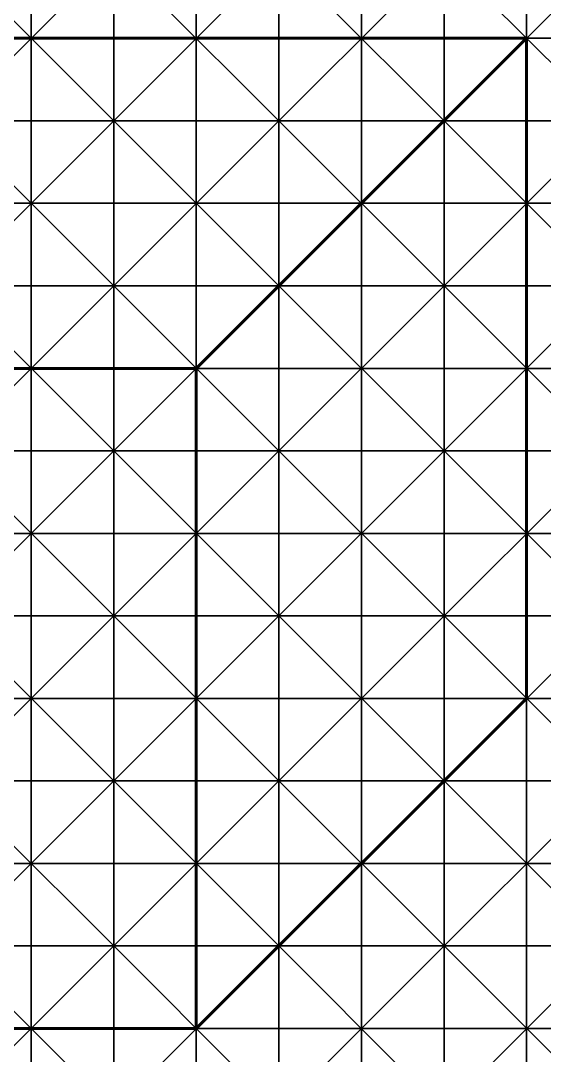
# Model space of a CAD drawing. Header units: millimetres. Extents: x 0 to 945, y 0 to 322.
# Drawn here: x 868.9 to 900.6, y 215 to 277.7 of the extents above; entities that cross this region are included whole.
import ezdxf

# ---------------------------------------------------------------- set-up
doc = ezdxf.new("R2010")
doc.units = ezdxf.units.MM

msp = doc.modelspace()

# ---------------------------------------------------------------- linework, layer by layer
for p, q in [((864.545, 281.656), (874.545, 271.656)), ((874.545, 281.656), (864.545, 271.656)), ((864.545, 281.656), (874.545, 271.656)), ((874.545, 281.656), (864.545, 271.656)), ((869.545, 281.656), (869.545, 276.656)), ((869.545, 276.656), (869.545, 281.656)), ((869.545, 281.656), (869.545, 276.656)), ((869.545, 276.656), (869.545, 281.656)), ((874.545, 276.656), (874.545, 281.656)), ((874.545, 276.656), (874.545, 281.656)), ((874.545, 281.656), (874.545, 276.656)), ((874.545, 281.656), (884.545, 271.656)), ((884.545, 281.656), (874.545, 271.656)), ((874.545, 281.656), (874.545, 276.656)), ((874.545, 281.656), (884.545, 271.656)), ((884.545, 281.656), (874.545, 271.656)), ((879.545, 281.656), (879.545, 276.656)), ((879.545, 276.656), (879.545, 281.656)), ((879.545, 281.656), (879.545, 276.656)), ((879.545, 276.656), (879.545, 281.656)), ((884.545, 281.656), (884.545, 276.656)), ((884.545, 281.656), (894.545, 271.656)), ((894.545, 281.656), (884.545, 271.656)), ((884.545, 281.656), (884.545, 276.656)), ((884.545, 281.656), (894.545, 271.656)), ((894.545, 281.656), (884.545, 271.656)), ((884.545, 276.656), (884.545, 281.656)), ((884.545, 276.656), (884.545, 281.656)), ((889.545, 281.656), (889.545, 276.656)), ((889.545, 276.656), (889.545, 281.656)), ((889.545, 281.656), (889.545, 276.656)), ((889.545, 276.656), (889.545, 281.656)), ((894.545, 281.656), (894.545, 276.656)), ((894.545, 281.656), (904.545, 271.656)), ((904.545, 281.656), (894.545, 271.656)), ((894.545, 281.656), (894.545, 276.656)), ((894.545, 281.656), (904.545, 271.656)), ((904.545, 281.656), (894.545, 271.656)), ((894.545, 276.656), (894.545, 281.656)), ((894.545, 276.656), (894.545, 281.656)), ((899.545, 281.656), (899.545, 276.656)), ((899.545, 276.656), (899.545, 281.656)), ((899.545, 281.656), (899.545, 276.656)), ((899.545, 276.656), (899.545, 281.656)), ((869.545, 276.656), (864.545, 276.656)), ((864.545, 276.656), (869.545, 276.656)), ((869.545, 276.656), (864.545, 276.656)), ((864.545, 276.656), (869.545, 276.656)), ((874.545, 276.656), (869.545, 276.656)), ((869.545, 276.656), (869.545, 271.656)), ((869.545, 276.656), (874.545, 276.656)), ((869.545, 271.656), (869.545, 276.656)), ((874.545, 276.656), (869.545, 276.656)), ((869.545, 276.656), (869.545, 271.656)), ((869.545, 276.656), (874.545, 276.656)), ((869.545, 271.656), (869.545, 276.656)), ((874.545, 271.656), (874.545, 276.656)), ((874.545, 271.656), (874.545, 276.656)), ((879.545, 276.656), (874.545, 276.656)), ((874.545, 276.656), (874.545, 271.656)), ((874.545, 276.656), (879.545, 276.656)), ((879.545, 276.656), (874.545, 276.656)), ((874.545, 276.656), (874.545, 271.656)), ((874.545, 276.656), (879.545, 276.656)), ((884.545, 276.656), (879.545, 276.656)), ((879.545, 276.656), (879.545, 271.656)), ((879.545, 276.656), (884.545, 276.656)), ((879.545, 271.656), (879.545, 276.656)), ((884.545, 276.656), (879.545, 276.656)), ((879.545, 276.656), (879.545, 271.656)), ((879.545, 276.656), (884.545, 276.656)), ((879.545, 271.656), (879.545, 276.656)), ((889.545, 276.656), (884.545, 276.656)), ((884.545, 276.656), (884.545, 271.656)), ((884.545, 276.656), (889.545, 276.656)), ((889.545, 276.656), (884.545, 276.656)), ((884.545, 276.656), (884.545, 271.656)), ((884.545, 276.656), (889.545, 276.656)), ((884.545, 271.656), (884.545, 276.656)), ((884.545, 271.656), (884.545, 276.656)), ((894.545, 276.656), (889.545, 276.656)), ((889.545, 276.656), (889.545, 271.656)), ((889.545, 276.656), (894.545, 276.656)), ((889.545, 271.656), (889.545, 276.656)), ((894.545, 276.656), (889.545, 276.656)), ((889.545, 276.656), (889.545, 271.656)), ((889.545, 276.656), (894.545, 276.656)), ((889.545, 271.656), (889.545, 276.656)), ((899.545, 276.656), (894.545, 276.656)), ((894.545, 276.656), (894.545, 271.656)), ((894.545, 276.656), (899.545, 276.656)), ((899.545, 276.656), (894.545, 276.656)), ((894.545, 276.656), (894.545, 271.656)), ((894.545, 276.656), (899.545, 276.656)), ((894.545, 271.656), (894.545, 276.656)), ((894.545, 271.656), (894.545, 276.656)), ((904.545, 276.656), (899.545, 276.656)), ((899.545, 276.656), (899.545, 271.656)), ((899.545, 276.656), (904.545, 276.656)), ((899.545, 271.656), (899.545, 276.656)), ((904.545, 276.656), (899.545, 276.656)), ((899.545, 276.656), (899.545, 271.656)), ((899.545, 276.656), (904.545, 276.656)), ((899.545, 271.656), (899.545, 276.656)), ((869.545, 271.656), (864.545, 271.656)), ((864.545, 271.656), (874.545, 261.656)), ((874.545, 271.656), (864.545, 261.656)), ((864.545, 271.656), (869.545, 271.656)), ((869.545, 271.656), (864.545, 271.656)), ((864.545, 271.656), (874.545, 261.656)), ((874.545, 271.656), (864.545, 261.656)), ((864.545, 271.656), (869.545, 271.656)), ((874.545, 271.656), (869.545, 271.656)), ((869.545, 271.656), (869.545, 266.656)), ((869.545, 266.656), (869.545, 271.656)), ((869.545, 271.656), (874.545, 271.656)), ((874.545, 271.656), (869.545, 271.656)), ((869.545, 271.656), (869.545, 266.656)), ((869.545, 266.656), (869.545, 271.656)), ((869.545, 271.656), (874.545, 271.656)), ((874.545, 266.656), (874.545, 271.656)), ((874.545, 266.656), (874.545, 271.656)), ((879.545, 271.656), (874.545, 271.656)), ((874.545, 271.656), (874.545, 266.656)), ((874.545, 271.656), (884.545, 261.656)), ((884.545, 271.656), (874.545, 261.656)), ((874.545, 271.656), (879.545, 271.656)), ((879.545, 271.656), (874.545, 271.656)), ((874.545, 271.656), (874.545, 266.656)), ((874.545, 271.656), (884.545, 261.656)), ((884.545, 271.656), (874.545, 261.656)), ((874.545, 271.656), (879.545, 271.656)), ((884.545, 271.656), (879.545, 271.656)), ((879.545, 271.656), (879.545, 266.656)), ((879.545, 266.656), (879.545, 271.656)), ((879.545, 271.656), (884.545, 271.656)), ((884.545, 271.656), (879.545, 271.656)), ((879.545, 271.656), (879.545, 266.656)), ((879.545, 266.656), (879.545, 271.656)), ((879.545, 271.656), (884.545, 271.656)), ((889.545, 271.656), (884.545, 271.656)), ((884.545, 271.656), (884.545, 266.656)), ((884.545, 271.656), (894.545, 261.656)), ((894.545, 271.656), (884.545, 261.656)), ((884.545, 271.656), (889.545, 271.656)), ((889.545, 271.656), (884.545, 271.656)), ((884.545, 271.656), (884.545, 266.656)), ((884.545, 271.656), (894.545, 261.656)), ((894.545, 271.656), (884.545, 261.656)), ((884.545, 271.656), (889.545, 271.656)), ((884.545, 266.656), (884.545, 271.656)), ((884.545, 266.656), (884.545, 271.656)), ((894.545, 271.656), (889.545, 271.656)), ((889.545, 271.656), (889.545, 266.656)), ((889.545, 266.656), (889.545, 271.656)), ((889.545, 271.656), (894.545, 271.656)), ((894.545, 271.656), (889.545, 271.656)), ((889.545, 271.656), (889.545, 266.656)), ((889.545, 266.656), (889.545, 271.656)), ((889.545, 271.656), (894.545, 271.656)), ((899.545, 271.656), (894.545, 271.656)), ((894.545, 271.656), (894.545, 266.656)), ((894.545, 271.656), (904.545, 261.656)), ((904.545, 271.656), (894.545, 261.656)), ((894.545, 271.656), (899.545, 271.656)), ((899.545, 271.656), (894.545, 271.656)), ((894.545, 271.656), (894.545, 266.656)), ((894.545, 271.656), (904.545, 261.656)), ((904.545, 271.656), (894.545, 261.656)), ((894.545, 271.656), (899.545, 271.656)), ((894.545, 266.656), (894.545, 271.656)), ((894.545, 266.656), (894.545, 271.656)), ((904.545, 271.656), (899.545, 271.656)), ((899.545, 271.656), (899.545, 266.656)), ((899.545, 266.656), (899.545, 271.656)), ((899.545, 271.656), (904.545, 271.656)), ((904.545, 271.656), (899.545, 271.656)), ((899.545, 271.656), (899.545, 266.656)), ((899.545, 266.656), (899.545, 271.656)), ((899.545, 271.656), (904.545, 271.656)), ((869.545, 266.656), (864.545, 266.656)), ((864.545, 266.656), (869.545, 266.656)), ((869.545, 266.656), (864.545, 266.656)), ((864.545, 266.656), (869.545, 266.656)), ((874.545, 266.656), (869.545, 266.656)), ((869.545, 266.656), (869.545, 261.656)), ((869.545, 266.656), (874.545, 266.656)), ((869.545, 261.656), (869.545, 266.656)), ((874.545, 266.656), (869.545, 266.656)), ((869.545, 266.656), (869.545, 261.656)), ((869.545, 266.656), (874.545, 266.656)), ((869.545, 261.656), (869.545, 266.656)), ((874.545, 261.656), (874.545, 266.656)), ((874.545, 261.656), (874.545, 266.656)), ((879.545, 266.656), (874.545, 266.656)), ((874.545, 266.656), (874.545, 261.656)), ((874.545, 266.656), (879.545, 266.656)), ((879.545, 266.656), (874.545, 266.656)), ((874.545, 266.656), (874.545, 261.656)), ((874.545, 266.656), (879.545, 266.656)), ((884.545, 266.656), (879.545, 266.656)), ((879.545, 266.656), (879.545, 261.656)), ((879.545, 266.656), (884.545, 266.656)), ((879.545, 261.656), (879.545, 266.656)), ((884.545, 266.656), (879.545, 266.656)), ((879.545, 266.656), (879.545, 261.656)), ((879.545, 266.656), (884.545, 266.656)), ((879.545, 261.656), (879.545, 266.656)), ((889.545, 266.656), (884.545, 266.656)), ((884.545, 266.656), (884.545, 261.656)), ((884.545, 266.656), (889.545, 266.656)), ((889.545, 266.656), (884.545, 266.656)), ((884.545, 266.656), (884.545, 261.656)), ((884.545, 266.656), (889.545, 266.656)), ((884.545, 261.656), (884.545, 266.656)), ((884.545, 261.656), (884.545, 266.656)), ((894.545, 266.656), (889.545, 266.656)), ((889.545, 266.656), (889.545, 261.656)), ((889.545, 266.656), (894.545, 266.656)), ((889.545, 261.656), (889.545, 266.656)), ((894.545, 266.656), (889.545, 266.656)), ((889.545, 266.656), (889.545, 261.656)), ((889.545, 266.656), (894.545, 266.656)), ((889.545, 261.656), (889.545, 266.656)), ((899.545, 266.656), (894.545, 266.656)), ((894.545, 266.656), (894.545, 261.656)), ((894.545, 266.656), (899.545, 266.656)), ((899.545, 266.656), (894.545, 266.656)), ((894.545, 266.656), (894.545, 261.656)), ((894.545, 266.656), (899.545, 266.656)), ((894.545, 261.656), (894.545, 266.656)), ((894.545, 261.656), (894.545, 266.656)), ((904.545, 266.656), (899.545, 266.656)), ((899.545, 266.656), (899.545, 261.656)), ((899.545, 266.656), (904.545, 266.656)), ((899.545, 261.656), (899.545, 266.656)), ((904.545, 266.656), (899.545, 266.656)), ((899.545, 266.656), (899.545, 261.656)), ((899.545, 266.656), (904.545, 266.656)), ((899.545, 261.656), (899.545, 266.656)), ((869.545, 261.656), (864.545, 261.656)), ((864.545, 261.656), (874.545, 251.656)), ((874.545, 261.656), (864.545, 251.656)), ((864.545, 261.656), (869.545, 261.656)), ((869.545, 261.656), (864.545, 261.656)), ((864.545, 261.656), (874.545, 251.656)), ((874.545, 261.656), (864.545, 251.656)), ((864.545, 261.656), (869.545, 261.656)), ((874.545, 261.656), (869.545, 261.656)), ((869.545, 261.656), (869.545, 256.656)), ((869.545, 256.656), (869.545, 261.656)), ((869.545, 261.656), (874.545, 261.656)), ((874.545, 261.656), (869.545, 261.656)), ((869.545, 261.656), (869.545, 256.656)), ((869.545, 256.656), (869.545, 261.656)), ((869.545, 261.656), (874.545, 261.656)), ((874.545, 256.656), (874.545, 261.656)), ((874.545, 256.656), (874.545, 261.656)), ((879.545, 261.656), (874.545, 261.656)), ((874.545, 261.656), (874.545, 256.656)), ((874.545, 261.656), (884.545, 251.656)), ((884.545, 261.656), (874.545, 251.656)), ((874.545, 261.656), (879.545, 261.656)), ((879.545, 261.656), (874.545, 261.656)), ((874.545, 261.656), (874.545, 256.656)), ((874.545, 261.656), (884.545, 251.656)), ((884.545, 261.656), (874.545, 251.656)), ((874.545, 261.656), (879.545, 261.656)), ((884.545, 261.656), (879.545, 261.656)), ((879.545, 261.656), (879.545, 256.656)), ((879.545, 256.656), (879.545, 261.656)), ((879.545, 261.656), (884.545, 261.656)), ((884.545, 261.656), (879.545, 261.656)), ((879.545, 261.656), (879.545, 256.656)), ((879.545, 256.656), (879.545, 261.656)), ((879.545, 261.656), (884.545, 261.656)), ((889.545, 261.656), (884.545, 261.656)), ((884.545, 261.656), (884.545, 256.656)), ((884.545, 261.656), (894.545, 251.656)), ((894.545, 261.656), (884.545, 251.656)), ((884.545, 261.656), (889.545, 261.656)), ((889.545, 261.656), (884.545, 261.656)), ((884.545, 261.656), (884.545, 256.656)), ((884.545, 261.656), (894.545, 251.656)), ((894.545, 261.656), (884.545, 251.656)), ((884.545, 261.656), (889.545, 261.656)), ((884.545, 256.656), (884.545, 261.656)), ((884.545, 256.656), (884.545, 261.656)), ((894.545, 261.656), (889.545, 261.656)), ((889.545, 261.656), (889.545, 256.656)), ((889.545, 256.656), (889.545, 261.656)), ((889.545, 261.656), (894.545, 261.656)), ((894.545, 261.656), (889.545, 261.656)), ((889.545, 261.656), (889.545, 256.656)), ((889.545, 256.656), (889.545, 261.656)), ((889.545, 261.656), (894.545, 261.656)), ((899.545, 261.656), (894.545, 261.656)), ((894.545, 261.656), (894.545, 256.656)), ((894.545, 261.656), (904.545, 251.656)), ((904.545, 261.656), (894.545, 251.656)), ((894.545, 261.656), (899.545, 261.656)), ((899.545, 261.656), (894.545, 261.656)), ((894.545, 261.656), (894.545, 256.656)), ((894.545, 261.656), (904.545, 251.656)), ((904.545, 261.656), (894.545, 251.656)), ((894.545, 261.656), (899.545, 261.656)), ((894.545, 256.656), (894.545, 261.656)), ((894.545, 256.656), (894.545, 261.656)), ((904.545, 261.656), (899.545, 261.656)), ((899.545, 261.656), (899.545, 256.656)), ((899.545, 256.656), (899.545, 261.656)), ((899.545, 261.656), (904.545, 261.656)), ((904.545, 261.656), (899.545, 261.656)), ((899.545, 261.656), (899.545, 256.656)), ((899.545, 256.656), (899.545, 261.656)), ((899.545, 261.656), (904.545, 261.656)), ((869.545, 256.656), (864.545, 256.656)), ((864.545, 256.656), (869.545, 256.656)), ((869.545, 256.656), (864.545, 256.656)), ((864.545, 256.656), (869.545, 256.656)), ((874.545, 256.656), (869.545, 256.656)), ((869.545, 256.656), (869.545, 251.656)), ((869.545, 256.656), (874.545, 256.656)), ((869.545, 251.656), (869.545, 256.656)), ((874.545, 256.656), (869.545, 256.656)), ((869.545, 256.656), (869.545, 251.656)), ((869.545, 256.656), (874.545, 256.656)), ((869.545, 251.656), (869.545, 256.656)), ((874.545, 251.656), (874.545, 256.656)), ((874.545, 251.656), (874.545, 256.656)), ((879.545, 256.656), (874.545, 256.656)), ((874.545, 256.656), (874.545, 251.656)), ((874.545, 256.656), (879.545, 256.656)), ((879.545, 256.656), (874.545, 256.656)), ((874.545, 256.656), (874.545, 251.656)), ((874.545, 256.656), (879.545, 256.656)), ((884.545, 256.656), (879.545, 256.656)), ((879.545, 256.656), (879.545, 251.656)), ((879.545, 256.656), (884.545, 256.656)), ((879.545, 251.656), (879.545, 256.656)), ((884.545, 256.656), (879.545, 256.656)), ((879.545, 256.656), (879.545, 251.656)), ((879.545, 256.656), (884.545, 256.656)), ((879.545, 251.656), (879.545, 256.656)), ((889.545, 256.656), (884.545, 256.656)), ((884.545, 256.656), (884.545, 251.656)), ((884.545, 256.656), (889.545, 256.656)), ((889.545, 256.656), (884.545, 256.656)), ((884.545, 256.656), (884.545, 251.656)), ((884.545, 256.656), (889.545, 256.656)), ((884.545, 251.656), (884.545, 256.656)), ((884.545, 251.656), (884.545, 256.656)), ((894.545, 256.656), (889.545, 256.656)), ((889.545, 256.656), (889.545, 251.656)), ((889.545, 256.656), (894.545, 256.656)), ((889.545, 251.656), (889.545, 256.656)), ((894.545, 256.656), (889.545, 256.656)), ((889.545, 256.656), (889.545, 251.656)), ((889.545, 256.656), (894.545, 256.656)), ((889.545, 251.656), (889.545, 256.656)), ((899.545, 256.656), (894.545, 256.656)), ((894.545, 256.656), (894.545, 251.656)), ((894.545, 256.656), (899.545, 256.656)), ((899.545, 256.656), (894.545, 256.656)), ((894.545, 256.656), (894.545, 251.656)), ((894.545, 256.656), (899.545, 256.656)), ((894.545, 251.656), (894.545, 256.656)), ((894.545, 251.656), (894.545, 256.656)), ((904.545, 256.656), (899.545, 256.656)), ((899.545, 256.656), (899.545, 251.656)), ((899.545, 256.656), (904.545, 256.656)), ((899.545, 251.656), (899.545, 256.656)), ((904.545, 256.656), (899.545, 256.656)), ((899.545, 256.656), (899.545, 251.656)), ((899.545, 256.656), (904.545, 256.656)), ((899.545, 251.656), (899.545, 256.656)), ((869.545, 251.656), (864.545, 251.656)), ((864.545, 251.656), (874.545, 241.656)), ((874.545, 251.656), (864.545, 241.656)), ((864.545, 251.656), (869.545, 251.656)), ((869.545, 251.656), (864.545, 251.656)), ((864.545, 251.656), (874.545, 241.656)), ((874.545, 251.656), (864.545, 241.656)), ((864.545, 251.656), (869.545, 251.656)), ((874.545, 251.656), (869.545, 251.656)), ((869.545, 251.656), (869.545, 246.656)), ((869.545, 246.656), (869.545, 251.656)), ((869.545, 251.656), (874.545, 251.656)), ((874.545, 251.656), (869.545, 251.656)), ((869.545, 251.656), (869.545, 246.656)), ((869.545, 246.656), (869.545, 251.656)), ((869.545, 251.656), (874.545, 251.656)), ((874.545, 246.656), (874.545, 251.656)), ((874.545, 246.656), (874.545, 251.656)), ((879.545, 251.656), (874.545, 251.656)), ((874.545, 251.656), (874.545, 246.656)), ((874.545, 251.656), (884.545, 241.656)), ((884.545, 251.656), (874.545, 241.656)), ((874.545, 251.656), (879.545, 251.656)), ((879.545, 251.656), (874.545, 251.656)), ((874.545, 251.656), (874.545, 246.656)), ((874.545, 251.656), (884.545, 241.656)), ((884.545, 251.656), (874.545, 241.656)), ((874.545, 251.656), (879.545, 251.656)), ((884.545, 251.656), (879.545, 251.656)), ((879.545, 251.656), (879.545, 246.656)), ((879.545, 246.656), (879.545, 251.656)), ((879.545, 251.656), (884.545, 251.656)), ((884.545, 251.656), (879.545, 251.656)), ((879.545, 251.656), (879.545, 246.656)), ((879.545, 246.656), (879.545, 251.656)), ((879.545, 251.656), (884.545, 251.656)), ((889.545, 251.656), (884.545, 251.656)), ((884.545, 251.656), (884.545, 246.656)), ((884.545, 251.656), (894.545, 241.656)), ((894.545, 251.656), (884.545, 241.656)), ((884.545, 251.656), (889.545, 251.656)), ((889.545, 251.656), (884.545, 251.656)), ((884.545, 251.656), (884.545, 246.656)), ((884.545, 251.656), (894.545, 241.656)), ((894.545, 251.656), (884.545, 241.656)), ((884.545, 251.656), (889.545, 251.656)), ((884.545, 246.656), (884.545, 251.656)), ((884.545, 246.656), (884.545, 251.656)), ((894.545, 251.656), (889.545, 251.656)), ((889.545, 251.656), (889.545, 246.656)), ((889.545, 246.656), (889.545, 251.656)), ((889.545, 251.656), (894.545, 251.656)), ((894.545, 251.656), (889.545, 251.656)), ((889.545, 251.656), (889.545, 246.656)), ((889.545, 246.656), (889.545, 251.656)), ((889.545, 251.656), (894.545, 251.656)), ((899.545, 251.656), (894.545, 251.656)), ((894.545, 251.656), (894.545, 246.656)), ((894.545, 251.656), (904.545, 241.656)), ((904.545, 251.656), (894.545, 241.656)), ((894.545, 251.656), (899.545, 251.656)), ((899.545, 251.656), (894.545, 251.656)), ((894.545, 251.656), (894.545, 246.656)), ((894.545, 251.656), (904.545, 241.656)), ((904.545, 251.656), (894.545, 241.656)), ((894.545, 251.656), (899.545, 251.656)), ((894.545, 246.656), (894.545, 251.656)), ((894.545, 246.656), (894.545, 251.656)), ((904.545, 251.656), (899.545, 251.656)), ((899.545, 251.656), (899.545, 246.656)), ((899.545, 246.656), (899.545, 251.656)), ((899.545, 251.656), (904.545, 251.656)), ((904.545, 251.656), (899.545, 251.656)), ((899.545, 251.656), (899.545, 246.656)), ((899.545, 246.656), (899.545, 251.656)), ((899.545, 251.656), (904.545, 251.656)), ((869.545, 246.656), (864.545, 246.656)), ((864.545, 246.656), (869.545, 246.656)), ((869.545, 246.656), (864.545, 246.656)), ((864.545, 246.656), (869.545, 246.656)), ((874.545, 246.656), (869.545, 246.656)), ((869.545, 246.656), (869.545, 241.656)), ((869.545, 246.656), (874.545, 246.656)), ((869.545, 241.656), (869.545, 246.656)), ((874.545, 246.656), (869.545, 246.656)), ((869.545, 246.656), (869.545, 241.656)), ((869.545, 246.656), (874.545, 246.656)), ((869.545, 241.656), (869.545, 246.656)), ((874.545, 241.656), (874.545, 246.656)), ((874.545, 241.656), (874.545, 246.656)), ((879.545, 246.656), (874.545, 246.656)), ((874.545, 246.656), (874.545, 241.656)), ((874.545, 246.656), (879.545, 246.656)), ((879.545, 246.656), (874.545, 246.656)), ((874.545, 246.656), (874.545, 241.656)), ((874.545, 246.656), (879.545, 246.656)), ((884.545, 246.656), (879.545, 246.656)), ((879.545, 246.656), (879.545, 241.656)), ((879.545, 246.656), (884.545, 246.656)), ((879.545, 241.656), (879.545, 246.656)), ((884.545, 246.656), (879.545, 246.656)), ((879.545, 246.656), (879.545, 241.656)), ((879.545, 246.656), (884.545, 246.656)), ((879.545, 241.656), (879.545, 246.656)), ((889.545, 246.656), (884.545, 246.656)), ((884.545, 246.656), (884.545, 241.656)), ((884.545, 246.656), (889.545, 246.656)), ((889.545, 246.656), (884.545, 246.656)), ((884.545, 246.656), (884.545, 241.656)), ((884.545, 246.656), (889.545, 246.656)), ((884.545, 241.656), (884.545, 246.656)), ((884.545, 241.656), (884.545, 246.656)), ((894.545, 246.656), (889.545, 246.656)), ((889.545, 246.656), (889.545, 241.656)), ((889.545, 246.656), (894.545, 246.656)), ((889.545, 241.656), (889.545, 246.656)), ((894.545, 246.656), (889.545, 246.656)), ((889.545, 246.656), (889.545, 241.656)), ((889.545, 246.656), (894.545, 246.656)), ((889.545, 241.656), (889.545, 246.656)), ((899.545, 246.656), (894.545, 246.656)), ((894.545, 246.656), (894.545, 241.656)), ((894.545, 246.656), (899.545, 246.656)), ((899.545, 246.656), (894.545, 246.656)), ((894.545, 246.656), (894.545, 241.656)), ((894.545, 246.656), (899.545, 246.656)), ((894.545, 241.656), (894.545, 246.656)), ((894.545, 241.656), (894.545, 246.656)), ((904.545, 246.656), (899.545, 246.656)), ((899.545, 246.656), (899.545, 241.656)), ((899.545, 246.656), (904.545, 246.656)), ((899.545, 241.656), (899.545, 246.656)), ((904.545, 246.656), (899.545, 246.656)), ((899.545, 246.656), (899.545, 241.656)), ((899.545, 246.656), (904.545, 246.656)), ((899.545, 241.656), (899.545, 246.656)), ((869.545, 241.656), (864.545, 241.656)), ((864.545, 241.656), (874.545, 231.656)), ((874.545, 241.656), (864.545, 231.656)), ((869.545, 241.656), (864.545, 241.656)), ((864.545, 241.656), (874.545, 231.656)), ((874.545, 241.656), (864.545, 231.656)), ((864.545, 241.656), (869.545, 241.656)), ((864.545, 241.656), (869.545, 241.656)), ((874.545, 241.656), (869.545, 241.656)), ((869.545, 241.656), (869.545, 236.656)), ((869.545, 236.656), (869.545, 241.656)), ((874.545, 241.656), (869.545, 241.656)), ((869.545, 241.656), (869.545, 236.656)), ((869.545, 236.656), (869.545, 241.656)), ((869.545, 241.656), (874.545, 241.656)), ((869.545, 241.656), (874.545, 241.656)), ((874.545, 236.656), (874.545, 241.656)), ((874.545, 236.656), (874.545, 241.656)), ((879.545, 241.656), (874.545, 241.656)), ((874.545, 241.656), (874.545, 236.656)), ((874.545, 241.656), (884.545, 231.656)), ((884.545, 241.656), (874.545, 231.656)), ((879.545, 241.656), (874.545, 241.656)), ((874.545, 241.656), (874.545, 236.656)), ((874.545, 241.656), (884.545, 231.656)), ((884.545, 241.656), (874.545, 231.656)), ((874.545, 241.656), (879.545, 241.656)), ((874.545, 241.656), (879.545, 241.656)), ((884.545, 241.656), (879.545, 241.656)), ((879.545, 241.656), (879.545, 236.656)), ((879.545, 236.656), (879.545, 241.656)), ((884.545, 241.656), (879.545, 241.656)), ((879.545, 241.656), (879.545, 236.656)), ((879.545, 236.656), (879.545, 241.656)), ((879.545, 241.656), (884.545, 241.656)), ((879.545, 241.656), (884.545, 241.656)), ((884.545, 236.656), (884.545, 241.656)), ((884.545, 236.656), (884.545, 241.656)), ((889.545, 241.656), (884.545, 241.656)), ((884.545, 241.656), (884.545, 236.656)), ((884.545, 241.656), (894.545, 231.656)), ((894.545, 241.656), (884.545, 231.656)), ((889.545, 241.656), (884.545, 241.656)), ((884.545, 241.656), (884.545, 236.656)), ((884.545, 241.656), (894.545, 231.656)), ((894.545, 241.656), (884.545, 231.656)), ((884.545, 241.656), (889.545, 241.656)), ((884.545, 241.656), (889.545, 241.656)), ((894.545, 241.656), (889.545, 241.656)), ((889.545, 241.656), (889.545, 236.656)), ((889.545, 236.656), (889.545, 241.656)), ((894.545, 241.656), (889.545, 241.656)), ((889.545, 241.656), (889.545, 236.656)), ((889.545, 236.656), (889.545, 241.656)), ((889.545, 241.656), (894.545, 241.656)), ((889.545, 241.656), (894.545, 241.656)), ((894.545, 236.656), (894.545, 241.656)), ((894.545, 236.656), (894.545, 241.656)), ((899.545, 241.656), (894.545, 241.656)), ((894.545, 241.656), (894.545, 236.656)), ((894.545, 241.656), (904.545, 231.656)), ((904.545, 241.656), (894.545, 231.656)), ((899.545, 241.656), (894.545, 241.656)), ((894.545, 241.656), (894.545, 236.656)), ((894.545, 241.656), (904.545, 231.656)), ((904.545, 241.656), (894.545, 231.656)), ((894.545, 241.656), (899.545, 241.656)), ((894.545, 241.656), (899.545, 241.656)), ((904.545, 241.656), (899.545, 241.656)), ((899.545, 241.656), (899.545, 236.656)), ((899.545, 236.656), (899.545, 241.656)), ((904.545, 241.656), (899.545, 241.656)), ((899.545, 241.656), (899.545, 236.656)), ((899.545, 236.656), (899.545, 241.656)), ((899.545, 241.656), (904.545, 241.656)), ((899.545, 241.656), (904.545, 241.656)), ((869.545, 236.656), (864.545, 236.656)), ((864.545, 236.656), (869.545, 236.656)), ((869.545, 236.656), (864.545, 236.656)), ((864.545, 236.656), (869.545, 236.656)), ((874.545, 236.656), (869.545, 236.656)), ((869.545, 236.656), (869.545, 231.656)), ((869.545, 236.656), (874.545, 236.656)), ((869.545, 231.656), (869.545, 236.656)), ((874.545, 236.656), (869.545, 236.656)), ((869.545, 236.656), (869.545, 231.656)), ((869.545, 236.656), (874.545, 236.656)), ((869.545, 231.656), (869.545, 236.656)), ((874.545, 231.656), (874.545, 236.656)), ((874.545, 231.656), (874.545, 236.656)), ((879.545, 236.656), (874.545, 236.656)), ((874.545, 236.656), (874.545, 231.656)), ((874.545, 236.656), (879.545, 236.656)), ((879.545, 236.656), (874.545, 236.656)), ((874.545, 236.656), (874.545, 231.656)), ((874.545, 236.656), (879.545, 236.656)), ((884.545, 236.656), (879.545, 236.656)), ((879.545, 236.656), (879.545, 231.656)), ((879.545, 236.656), (884.545, 236.656)), ((879.545, 231.656), (879.545, 236.656)), ((884.545, 236.656), (879.545, 236.656)), ((879.545, 236.656), (879.545, 231.656)), ((879.545, 236.656), (884.545, 236.656)), ((879.545, 231.656), (879.545, 236.656)), ((884.545, 231.656), (884.545, 236.656)), ((884.545, 231.656), (884.545, 236.656)), ((889.545, 236.656), (884.545, 236.656)), ((884.545, 236.656), (884.545, 231.656)), ((884.545, 236.656), (889.545, 236.656)), ((889.545, 236.656), (884.545, 236.656)), ((884.545, 236.656), (884.545, 231.656)), ((884.545, 236.656), (889.545, 236.656)), ((894.545, 236.656), (889.545, 236.656)), ((889.545, 236.656), (889.545, 231.656)), ((889.545, 236.656), (894.545, 236.656)), ((889.545, 231.656), (889.545, 236.656)), ((894.545, 236.656), (889.545, 236.656)), ((889.545, 236.656), (889.545, 231.656)), ((889.545, 236.656), (894.545, 236.656)), ((889.545, 231.656), (889.545, 236.656)), ((894.545, 231.656), (894.545, 236.656)), ((894.545, 231.656), (894.545, 236.656)), ((899.545, 236.656), (894.545, 236.656)), ((894.545, 236.656), (894.545, 231.656)), ((894.545, 236.656), (899.545, 236.656)), ((899.545, 236.656), (894.545, 236.656)), ((894.545, 236.656), (894.545, 231.656)), ((894.545, 236.656), (899.545, 236.656)), ((904.545, 236.656), (899.545, 236.656)), ((899.545, 236.656), (899.545, 231.656)), ((899.545, 236.656), (904.545, 236.656)), ((899.545, 231.656), (899.545, 236.656)), ((904.545, 236.656), (899.545, 236.656)), ((899.545, 236.656), (899.545, 231.656)), ((899.545, 236.656), (904.545, 236.656)), ((899.545, 231.656), (899.545, 236.656)), ((869.545, 231.656), (864.545, 231.656)), ((864.545, 231.656), (874.545, 221.656)), ((874.545, 231.656), (864.545, 221.656)), ((864.545, 231.656), (869.545, 231.656)), ((869.545, 231.656), (864.545, 231.656)), ((864.545, 231.656), (874.545, 221.656)), ((874.545, 231.656), (864.545, 221.656)), ((864.545, 231.656), (869.545, 231.656)), ((874.545, 231.656), (869.545, 231.656)), ((869.545, 231.656), (869.545, 226.656)), ((869.545, 226.656), (869.545, 231.656)), ((869.545, 231.656), (874.545, 231.656)), ((874.545, 231.656), (869.545, 231.656)), ((869.545, 231.656), (869.545, 226.656)), ((869.545, 226.656), (869.545, 231.656)), ((869.545, 231.656), (874.545, 231.656)), ((874.545, 226.656), (874.545, 231.656)), ((874.545, 226.656), (874.545, 231.656)), ((879.545, 231.656), (874.545, 231.656)), ((874.545, 231.656), (874.545, 226.656)), ((874.545, 231.656), (884.545, 221.656)), ((884.545, 231.656), (874.545, 221.656)), ((874.545, 231.656), (879.545, 231.656)), ((879.545, 231.656), (874.545, 231.656)), ((874.545, 231.656), (874.545, 226.656)), ((874.545, 231.656), (884.545, 221.656)), ((884.545, 231.656), (874.545, 221.656)), ((874.545, 231.656), (879.545, 231.656)), ((884.545, 231.656), (879.545, 231.656)), ((879.545, 231.656), (879.545, 226.656)), ((879.545, 226.656), (879.545, 231.656)), ((879.545, 231.656), (884.545, 231.656)), ((884.545, 231.656), (879.545, 231.656)), ((879.545, 231.656), (879.545, 226.656)), ((879.545, 226.656), (879.545, 231.656)), ((879.545, 231.656), (884.545, 231.656)), ((884.545, 226.656), (884.545, 231.656)), ((884.545, 226.656), (884.545, 231.656)), ((889.545, 231.656), (884.545, 231.656)), ((884.545, 231.656), (884.545, 226.656)), ((884.545, 231.656), (894.545, 221.656)), ((894.545, 231.656), (884.545, 221.656)), ((884.545, 231.656), (889.545, 231.656)), ((889.545, 231.656), (884.545, 231.656)), ((884.545, 231.656), (884.545, 226.656)), ((884.545, 231.656), (894.545, 221.656)), ((894.545, 231.656), (884.545, 221.656)), ((884.545, 231.656), (889.545, 231.656)), ((894.545, 231.656), (889.545, 231.656)), ((889.545, 231.656), (889.545, 226.656)), ((889.545, 226.656), (889.545, 231.656)), ((889.545, 231.656), (894.545, 231.656)), ((894.545, 231.656), (889.545, 231.656)), ((889.545, 231.656), (889.545, 226.656)), ((889.545, 226.656), (889.545, 231.656)), ((889.545, 231.656), (894.545, 231.656)), ((894.545, 226.656), (894.545, 231.656)), ((894.545, 226.656), (894.545, 231.656)), ((899.545, 231.656), (894.545, 231.656)), ((894.545, 231.656), (894.545, 226.656)), ((894.545, 231.656), (904.545, 221.656)), ((904.545, 231.656), (894.545, 221.656)), ((894.545, 231.656), (899.545, 231.656)), ((899.545, 231.656), (894.545, 231.656)), ((894.545, 231.656), (894.545, 226.656)), ((894.545, 231.656), (904.545, 221.656)), ((904.545, 231.656), (894.545, 221.656)), ((894.545, 231.656), (899.545, 231.656)), ((904.545, 231.656), (899.545, 231.656)), ((899.545, 231.656), (899.545, 226.656)), ((899.545, 226.656), (899.545, 231.656)), ((899.545, 231.656), (904.545, 231.656)), ((904.545, 231.656), (899.545, 231.656)), ((899.545, 231.656), (899.545, 226.656)), ((899.545, 226.656), (899.545, 231.656)), ((899.545, 231.656), (904.545, 231.656)), ((869.545, 226.656), (864.545, 226.656)), ((864.545, 226.656), (869.545, 226.656)), ((869.545, 226.656), (864.545, 226.656)), ((864.545, 226.656), (869.545, 226.656)), ((874.545, 226.656), (869.545, 226.656)), ((869.545, 226.656), (869.545, 221.656)), ((869.545, 226.656), (874.545, 226.656)), ((869.545, 221.656), (869.545, 226.656)), ((874.545, 226.656), (869.545, 226.656)), ((869.545, 226.656), (869.545, 221.656)), ((869.545, 226.656), (874.545, 226.656)), ((869.545, 221.656), (869.545, 226.656)), ((874.545, 221.656), (874.545, 226.656)), ((874.545, 221.656), (874.545, 226.656)), ((879.545, 226.656), (874.545, 226.656)), ((874.545, 226.656), (874.545, 221.656)), ((874.545, 226.656), (879.545, 226.656)), ((879.545, 226.656), (874.545, 226.656)), ((874.545, 226.656), (874.545, 221.656)), ((874.545, 226.656), (879.545, 226.656)), ((884.545, 226.656), (879.545, 226.656)), ((879.545, 226.656), (879.545, 221.656)), ((879.545, 226.656), (884.545, 226.656)), ((879.545, 221.656), (879.545, 226.656)), ((884.545, 226.656), (879.545, 226.656)), ((879.545, 226.656), (879.545, 221.656)), ((879.545, 226.656), (884.545, 226.656)), ((879.545, 221.656), (879.545, 226.656)), ((884.545, 221.656), (884.545, 226.656)), ((884.545, 221.656), (884.545, 226.656)), ((889.545, 226.656), (884.545, 226.656)), ((884.545, 226.656), (884.545, 221.656)), ((884.545, 226.656), (889.545, 226.656)), ((889.545, 226.656), (884.545, 226.656)), ((884.545, 226.656), (884.545, 221.656)), ((884.545, 226.656), (889.545, 226.656)), ((894.545, 226.656), (889.545, 226.656)), ((889.545, 226.656), (889.545, 221.656)), ((889.545, 226.656), (894.545, 226.656)), ((889.545, 221.656), (889.545, 226.656)), ((894.545, 226.656), (889.545, 226.656)), ((889.545, 226.656), (889.545, 221.656)), ((889.545, 226.656), (894.545, 226.656)), ((889.545, 221.656), (889.545, 226.656)), ((894.545, 221.656), (894.545, 226.656)), ((894.545, 221.656), (894.545, 226.656)), ((899.545, 226.656), (894.545, 226.656)), ((894.545, 226.656), (894.545, 221.656)), ((894.545, 226.656), (899.545, 226.656)), ((899.545, 226.656), (894.545, 226.656)), ((894.545, 226.656), (894.545, 221.656)), ((894.545, 226.656), (899.545, 226.656)), ((904.545, 226.656), (899.545, 226.656)), ((899.545, 226.656), (899.545, 221.656)), ((899.545, 226.656), (904.545, 226.656)), ((899.545, 221.656), (899.545, 226.656)), ((904.545, 226.656), (899.545, 226.656)), ((899.545, 226.656), (899.545, 221.656)), ((899.545, 226.656), (904.545, 226.656)), ((899.545, 221.656), (899.545, 226.656)), ((869.545, 221.656), (864.545, 221.656)), ((864.545, 221.656), (874.545, 211.656)), ((874.545, 221.656), (864.545, 211.656)), ((864.545, 221.656), (869.545, 221.656)), ((869.545, 221.656), (864.545, 221.656)), ((864.545, 221.656), (874.545, 211.656)), ((874.545, 221.656), (864.545, 211.656)), ((864.545, 221.656), (869.545, 221.656)), ((874.545, 221.656), (869.545, 221.656)), ((869.545, 221.656), (869.545, 216.656)), ((869.545, 216.656), (869.545, 221.656)), ((869.545, 221.656), (874.545, 221.656)), ((874.545, 221.656), (869.545, 221.656)), ((869.545, 221.656), (869.545, 216.656)), ((869.545, 216.656), (869.545, 221.656)), ((869.545, 221.656), (874.545, 221.656)), ((874.545, 216.656), (874.545, 221.656)), ((874.545, 216.656), (874.545, 221.656)), ((879.545, 221.656), (874.545, 221.656)), ((874.545, 221.656), (874.545, 216.656)), ((874.545, 221.656), (884.545, 211.656)), ((884.545, 221.656), (874.545, 211.656)), ((874.545, 221.656), (879.545, 221.656)), ((879.545, 221.656), (874.545, 221.656)), ((874.545, 221.656), (874.545, 216.656)), ((874.545, 221.656), (884.545, 211.656)), ((884.545, 221.656), (874.545, 211.656)), ((874.545, 221.656), (879.545, 221.656)), ((884.545, 221.656), (879.545, 221.656)), ((879.545, 221.656), (879.545, 216.656)), ((879.545, 216.656), (879.545, 221.656)), ((879.545, 221.656), (884.545, 221.656)), ((884.545, 221.656), (879.545, 221.656)), ((879.545, 221.656), (879.545, 216.656)), ((879.545, 216.656), (879.545, 221.656)), ((879.545, 221.656), (884.545, 221.656)), ((884.545, 216.656), (884.545, 221.656)), ((884.545, 216.656), (884.545, 221.656)), ((889.545, 221.656), (884.545, 221.656)), ((884.545, 221.656), (884.545, 216.656)), ((884.545, 221.656), (894.545, 211.656)), ((894.545, 221.656), (884.545, 211.656)), ((884.545, 221.656), (889.545, 221.656)), ((889.545, 221.656), (884.545, 221.656)), ((884.545, 221.656), (884.545, 216.656)), ((884.545, 221.656), (894.545, 211.656)), ((894.545, 221.656), (884.545, 211.656)), ((884.545, 221.656), (889.545, 221.656)), ((894.545, 221.656), (889.545, 221.656)), ((889.545, 221.656), (889.545, 216.656)), ((889.545, 216.656), (889.545, 221.656)), ((889.545, 221.656), (894.545, 221.656)), ((894.545, 221.656), (889.545, 221.656)), ((889.545, 221.656), (889.545, 216.656)), ((889.545, 216.656), (889.545, 221.656)), ((889.545, 221.656), (894.545, 221.656)), ((894.545, 216.656), (894.545, 221.656)), ((894.545, 216.656), (894.545, 221.656)), ((899.545, 221.656), (894.545, 221.656)), ((894.545, 221.656), (894.545, 216.656)), ((894.545, 221.656), (904.545, 211.656)), ((904.545, 221.656), (894.545, 211.656)), ((894.545, 221.656), (899.545, 221.656)), ((899.545, 221.656), (894.545, 221.656)), ((894.545, 221.656), (894.545, 216.656)), ((894.545, 221.656), (904.545, 211.656)), ((904.545, 221.656), (894.545, 211.656)), ((894.545, 221.656), (899.545, 221.656)), ((904.545, 221.656), (899.545, 221.656)), ((899.545, 221.656), (899.545, 216.656)), ((899.545, 216.656), (899.545, 221.656)), ((899.545, 221.656), (904.545, 221.656)), ((904.545, 221.656), (899.545, 221.656)), ((899.545, 221.656), (899.545, 216.656)), ((899.545, 216.656), (899.545, 221.656)), ((899.545, 221.656), (904.545, 221.656)), ((869.545, 216.656), (864.545, 216.656)), ((864.545, 216.656), (869.545, 216.656)), ((869.545, 216.656), (864.545, 216.656)), ((864.545, 216.656), (869.545, 216.656)), ((874.545, 216.656), (869.545, 216.656)), ((869.545, 216.656), (869.545, 211.656)), ((869.545, 216.656), (874.545, 216.656)), ((869.545, 211.656), (869.545, 216.656)), ((874.545, 216.656), (869.545, 216.656)), ((869.545, 216.656), (869.545, 211.656)), ((869.545, 216.656), (874.545, 216.656)), ((869.545, 211.656), (869.545, 216.656)), ((874.545, 211.656), (874.545, 216.656)), ((874.545, 211.656), (874.545, 216.656)), ((879.545, 216.656), (874.545, 216.656)), ((874.545, 216.656), (874.545, 211.656)), ((874.545, 216.656), (879.545, 216.656)), ((879.545, 216.656), (874.545, 216.656)), ((874.545, 216.656), (874.545, 211.656)), ((874.545, 216.656), (879.545, 216.656)), ((884.545, 216.656), (879.545, 216.656)), ((879.545, 216.656), (879.545, 211.656)), ((879.545, 216.656), (884.545, 216.656)), ((879.545, 211.656), (879.545, 216.656)), ((884.545, 216.656), (879.545, 216.656)), ((879.545, 216.656), (879.545, 211.656)), ((879.545, 216.656), (884.545, 216.656)), ((879.545, 211.656), (879.545, 216.656)), ((884.545, 211.656), (884.545, 216.656)), ((884.545, 211.656), (884.545, 216.656)), ((889.545, 216.656), (884.545, 216.656)), ((884.545, 216.656), (884.545, 211.656)), ((884.545, 216.656), (889.545, 216.656)), ((889.545, 216.656), (884.545, 216.656)), ((884.545, 216.656), (884.545, 211.656)), ((884.545, 216.656), (889.545, 216.656)), ((894.545, 216.656), (889.545, 216.656)), ((889.545, 216.656), (889.545, 211.656)), ((889.545, 216.656), (894.545, 216.656)), ((889.545, 211.656), (889.545, 216.656)), ((894.545, 216.656), (889.545, 216.656)), ((889.545, 216.656), (889.545, 211.656)), ((889.545, 216.656), (894.545, 216.656)), ((889.545, 211.656), (889.545, 216.656)), ((894.545, 211.656), (894.545, 216.656)), ((894.545, 211.656), (894.545, 216.656)), ((899.545, 216.656), (894.545, 216.656)), ((894.545, 216.656), (894.545, 211.656)), ((894.545, 216.656), (899.545, 216.656)), ((899.545, 216.656), (894.545, 216.656)), ((894.545, 216.656), (894.545, 211.656)), ((894.545, 216.656), (899.545, 216.656)), ((904.545, 216.656), (899.545, 216.656)), ((899.545, 216.656), (899.545, 211.656)), ((899.545, 216.656), (904.545, 216.656)), ((899.545, 211.656), (899.545, 216.656)), ((904.545, 216.656), (899.545, 216.656)), ((899.545, 216.656), (899.545, 211.656)), ((899.545, 216.656), (904.545, 216.656)), ((899.545, 211.656), (899.545, 216.656))]:
    msp.add_line(p, q)
at = {"color": 240, "lineweight": 60, "true_color": 0xed1f24}
for p, q in [((859.545, 276.656), (899.545, 276.656)), ((899.545, 276.656), (879.545, 256.656)), ((899.545, 236.656), (899.545, 276.656)), ((879.545, 256.656), (839.545, 256.656)), ((879.545, 246.656), (879.545, 256.656)), ((879.545, 236.656), (879.545, 246.656)), ((879.545, 226.656), (879.545, 236.656)), ((879.545, 216.656), (899.545, 236.656)), ((879.545, 216.656), (879.545, 226.656)), ((839.545, 216.656), (879.545, 216.656))]:
    msp.add_line(p, q, dxfattribs=at)

doc.saveas('drawing.dxf')
